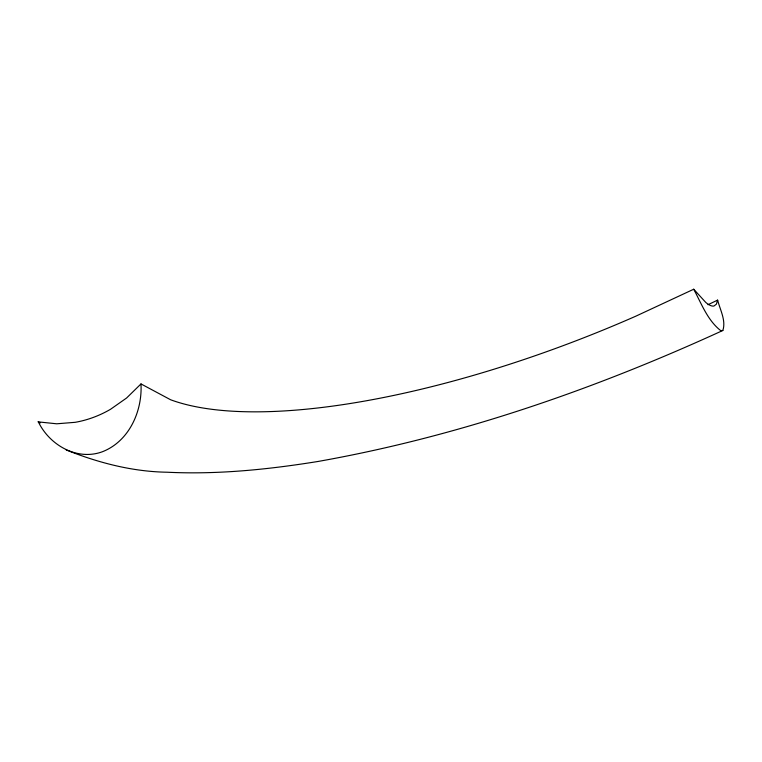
<?xml version="1.0" encoding="UTF-8"?>
<svg xmlns="http://www.w3.org/2000/svg" width="762" height="762" viewBox="0 0 762 762"><rect width="100%" height="100%" fill="white"/><g stroke="black" fill="none" stroke-linecap="round" stroke-linejoin="round"><path stroke-width="1.14" d="M66.218 449.971C98.508 462.791 132.245 471.678 167.154 472.221C217.703 474.678 268.167 469.516 318.021 461.467C458.172 436.597 593.674 389.677 722.852 330.47C726.167 320.459 720.061 309.81 717.652 300.133L716.375 304.2L713.956 306.019A80.01 16.288 64.2 0 1 705.812 302.476L693.725 289.227L635.918 316.135A441.798 144.732 -21.7 0 1 170.64 399.774L140.989 383.924C142.484 411.29 129.102 441.303 102.432 451.733C77.095 461.105 49.492 445.056 38.367 421.9L38.1 421.796M140.989 383.924L126.597 398.002L110.566 409.261A105.956 95.145 -52.9 0 1 75.2 422.31L56.74 423.796L38.367 421.9M722.852 330.47L720.738 330.641C707.546 320.354 701.421 303.59 693.725 289.227M717.604 300.114A589.045 201.006 -22 0 1 707.974 304.714M40.31 422.929A589.045 201.006 -22 0 1 38.329 421.91"/></g></svg>
